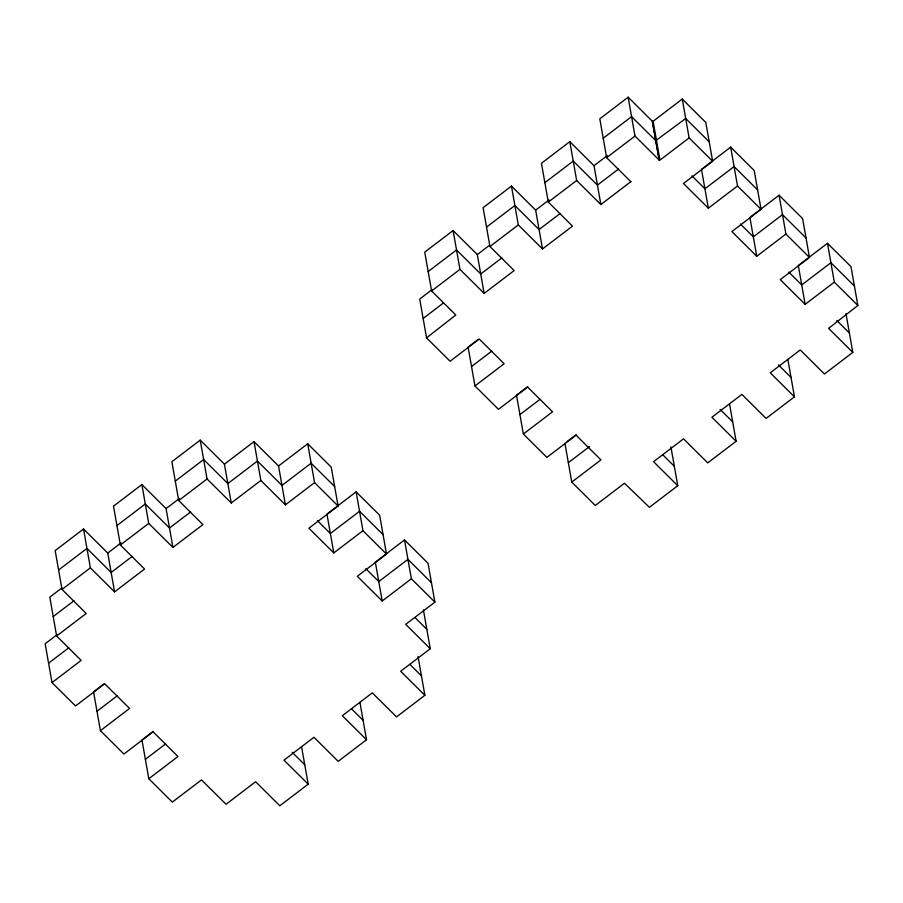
<?xml version="1.0" encoding="UTF-8"?>
<svg xmlns="http://www.w3.org/2000/svg" width="903" height="903" viewBox="0 0 903 903"><rect width="100%" height="100%" fill="white"/><g stroke="black" fill="none" stroke-linecap="round" stroke-linejoin="round"><path stroke-width="1.35" d="M630.926 181.627L600.856 204.529L594.005 165.701L569.804 141.658L541.45 163.262L548.29 202.091L572.491 226.134L542.5 248.968L535.66 210.139L511.459 186.097L483.094 207.69L489.945 246.53L514.146 270.561L484.155 293.407L477.303 254.578L453.103 230.536L424.749 252.129L431.6 290.969L455.801 315L426.555 337.869L450.078 361.234L479.256 339.02L504.134 363.728L474.955 385.953L498.479 409.319L527.657 387.094L552.534 411.802L523.356 434.027L546.879 457.392L576.058 435.167L600.935 459.887L571.757 482.1L595.28 505.466L624.458 483.252L649.404 507.317L677.758 485.712L670.918 446.883M652.35 121.262L659.201 160.091L652.35 121.262L628.149 97.219L599.795 118.824L606.647 157.653L630.847 181.695M224.418 464.165L254.003 441.635L260.854 480.464L231.27 502.994L224.418 464.165L200.218 440.122L171.863 461.726L178.715 500.555L202.915 524.598L172.924 547.432L166.073 508.603L141.873 484.561L113.518 506.165L120.359 544.994L144.559 569.037L114.568 591.871L107.728 553.042L83.527 529L55.162 550.604L62.014 589.433L86.214 613.476L56.629 636.005L81.168 660.375L52.002 682.6L75.525 705.965L104.692 683.74L129.569 708.449L100.402 730.674L123.925 754.039L153.092 731.814M428.169 271.555L456.534 249.95L480.735 273.993L501.831 257.919M486.525 227.116L514.879 205.512L539.08 229.554L560.187 213.48M544.87 182.677L573.224 161.073L597.425 185.115L618.589 168.996M603.215 138.238L631.569 116.634L655.781 140.676L685.693 118.485L709.216 141.85M58.593 570.019L86.948 548.414L111.148 572.457L132.256 556.383M116.938 525.58L145.293 503.976L169.493 528.018L190.601 511.945M175.284 481.141L203.638 459.537L227.849 483.579L257.423 461.049L281.962 485.43L311.14 463.205L334.663 486.57M477.303 254.578L489.528 245.266M535.66 210.139L548.99 199.981M594.005 165.701L607.369 155.519M432.052 289.637L419.703 299.04L426.555 337.869M682.273 99.07L689.124 137.899L659.946 160.113L653.095 121.284L682.273 99.07L705.796 122.436L712.648 161.265L683.469 183.478L708.347 208.198L737.525 185.973L730.674 147.144L701.507 169.358L708.347 208.198M431.6 290.969L459.954 269.365L453.103 230.536M489.945 246.53L518.299 224.926L511.459 186.097M548.29 202.091L576.656 180.487L569.804 141.658M606.647 157.653L635.001 136.06L628.149 97.219M61.833 587.988L49.789 597.165L56.629 636.005M107.728 553.042L121.058 542.895M166.073 508.603L179.404 498.456M62.014 589.433L90.368 567.84L83.527 529M120.359 544.994L148.724 523.401L141.873 484.561M178.715 500.555L207.069 478.962L200.218 440.122M423.135 318.454L443.328 303.069M53.209 616.58L74.023 600.732M57.499 634.357L45.15 643.76L52.002 682.6M307.72 443.791L314.56 482.62L285.393 504.845L278.542 466.004L307.72 443.791L331.243 467.156L338.083 505.985L308.916 528.21L333.794 552.918L362.961 530.704L356.121 491.864L326.942 514.089L333.794 552.918M48.57 663.174L68.775 647.801M478.206 339.426L468.104 347.113L474.955 385.953M471.535 366.528L491.729 351.154M103.653 684.147L93.551 691.845L100.402 730.674M96.971 711.259L117.176 695.874M527.736 386.642L516.505 395.198L523.356 434.027M779.075 195.217L749.908 217.442L756.748 256.271L785.926 234.058L779.075 195.217L802.598 218.582L809.449 257.423L780.271 279.637L805.149 304.345L834.327 282.131L827.475 243.302L798.308 265.516L805.149 304.345M730.674 147.144L754.197 170.509L761.048 209.338L731.87 231.563L756.748 256.271M519.936 414.612L540.129 399.228M153.171 731.374L141.952 739.918L148.803 778.747L172.326 802.112L201.493 779.899L226.043 804.268L255.617 781.738L279.817 805.781L308.183 784.176L301.579 746.736M404.521 539.949L375.343 562.163L382.195 600.992L411.373 578.778L404.521 539.949L428.045 563.314L434.896 602.143L405.718 624.357L430.257 648.738L400.672 671.268L424.873 695.31L396.519 716.903L372.318 692.861L342.327 715.707L366.528 739.738L338.173 761.342L313.973 737.299L283.982 760.145L308.183 784.176M356.121 491.864L379.644 515.229L386.495 554.07L357.317 576.283L382.195 600.992M145.383 759.333L165.576 743.948M567.152 441.556L576.137 434.727M148.803 778.747L177.97 756.533L152.968 731.69M568.337 462.686L589.659 446.454M827.475 243.302L850.998 266.667L857.85 305.496L828.604 328.365L852.804 352.396L824.45 374L800.25 349.958L770.259 372.804L794.459 396.835L766.105 418.439L741.905 394.397L711.914 417.242L736.114 441.274L707.749 462.878L683.548 438.835L653.558 461.681L677.758 485.712M757.617 189.923L734.094 166.558L704.927 188.783L691.991 175.927M806.029 237.997L782.506 214.632L753.328 236.857L740.392 224M854.43 286.082L830.907 262.717L801.729 284.93L788.793 272.085M689.124 137.899L712.648 161.265M737.525 185.973L761.048 209.338M785.926 234.058L809.449 257.423M834.327 282.131L857.85 305.496M836.799 320.486L849.384 332.981M635.001 136.06L659.201 160.091M778.454 364.925L791.039 377.42M576.656 180.487L600.856 204.529M720.097 409.364L732.683 421.859M518.299 224.926L542.5 248.968M662.723 454.762L674.338 466.298M459.954 269.365L484.155 293.407M383.064 534.644L359.541 511.279L330.374 533.504L317.427 520.647M431.465 582.728L407.942 559.363L378.775 581.577L365.839 568.732M314.56 482.62L338.083 505.985M362.961 530.704L386.495 554.07M411.373 578.778L434.896 602.143M254.003 441.635L278.542 466.004M415.053 617.618L426.837 629.323M260.854 480.464L285.393 504.845M409.838 664.348L421.453 675.884M207.069 478.962L231.27 502.994M351.493 708.787L363.108 720.323M148.724 523.401L172.924 547.432M292.166 752.267L304.751 764.762M90.368 567.84L114.568 591.871M845.964 313.567L852.804 352.396M787.856 359.394L794.459 396.835M729.511 403.833L736.114 441.274M564.917 443.271L571.757 482.1M423.405 609.897L430.257 648.738M418.033 656.47L424.873 695.31M359.925 702.297L366.528 739.738"/></g></svg>
